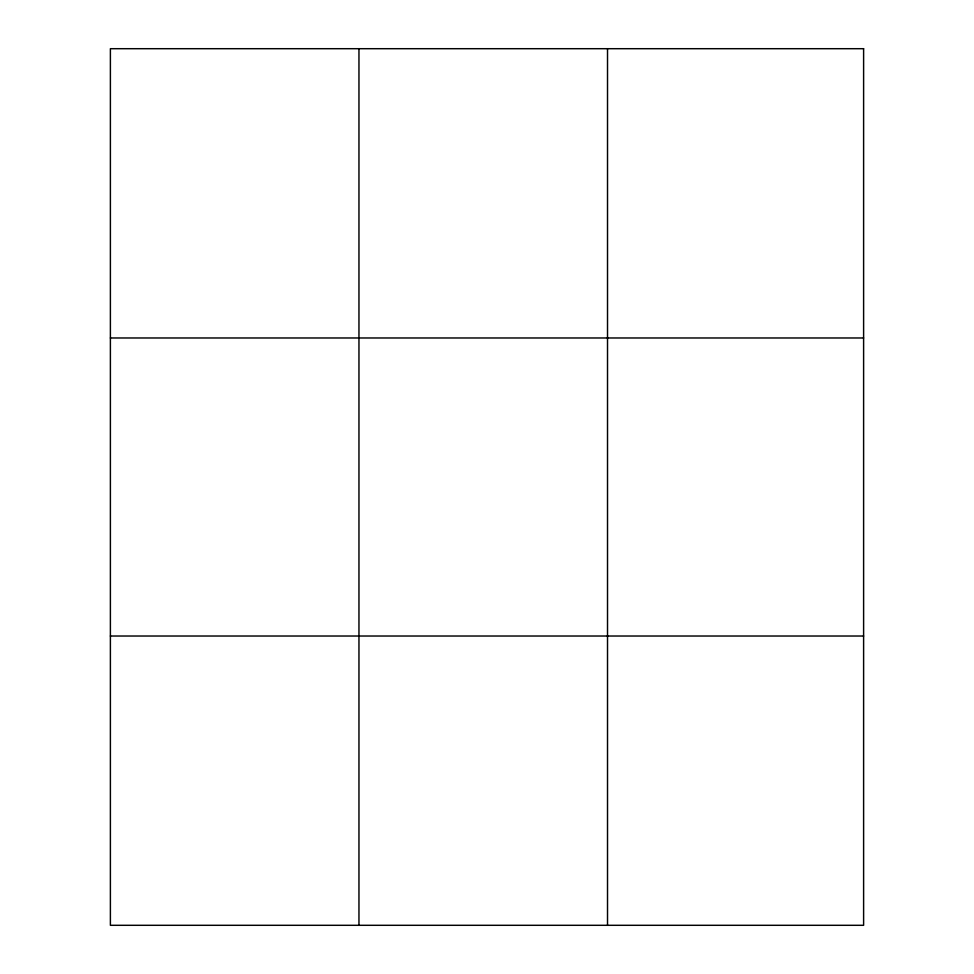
<?xml version="1.0" encoding="UTF-8"?>
<svg xmlns="http://www.w3.org/2000/svg" width="974" height="974" viewBox="0 0 974 974"><rect width="100%" height="100%" fill="white"/><g stroke="black" fill="none" stroke-linecap="round" stroke-linejoin="round"><path stroke-width="1.46" d="M358.956 48.7L358.956 925.3M607.52 48.7L607.52 925.3M110.391 337.978L863.609 337.978M110.391 636.022L863.609 636.022M863.609 48.7L863.609 925.3L110.391 925.3L110.391 48.7L863.609 48.7"/></g></svg>
